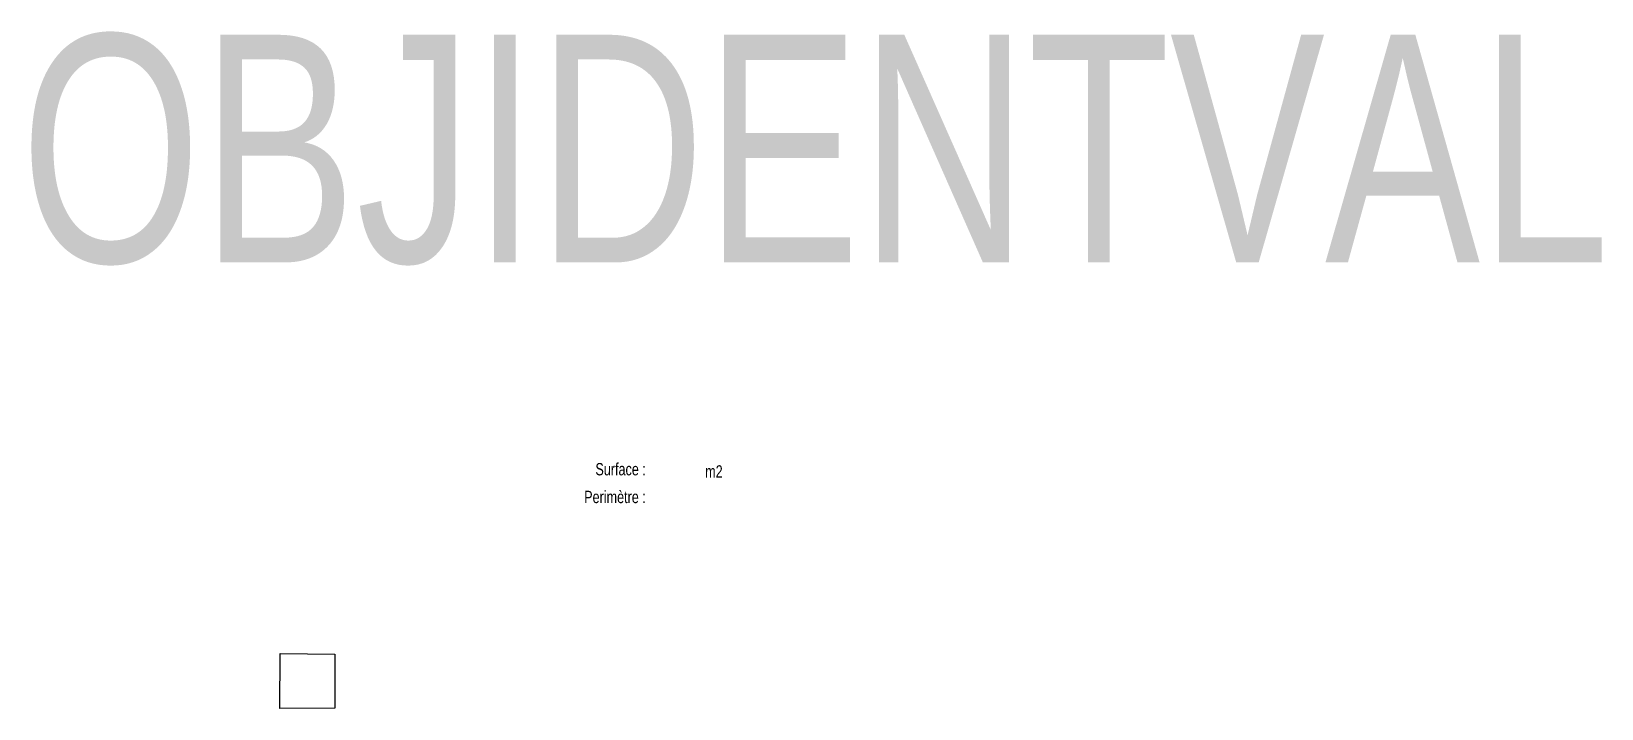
# Model space of a CAD drawing. Header units: inches. Extents: x -21 to 263, y 25 to 148.
import ezdxf
from ezdxf.enums import TextEntityAlignment as Align

# ---------------------------------------------------------------- set-up
doc = ezdxf.new("R2010")
doc.units = ezdxf.units.IN
doc.header["$MEASUREMENT"] = 0
doc.layers.add('Localisation', color=5, linetype='Continuous')
doc.styles.add('Room_label', font='arial.ttf')
doc.styles.get("Standard").update_dxf_attribs({"font": 'arial.ttf'})

# ---------------------------------------------------------------- blocks, each defined once
blk = doc.blocks.new('loc')
for s, height, p in [('Surface :', 0.00542, (0.17577, 0.09023)), (' m2', 0.00542, (0.23961, 0.08924)), (' m', 0.00542, (0.23961, 0.08924)), ('Perimètre :', 0.0054203, (0.16902, 0.07803))]:
    blk.add_text(s, height=height).set_placement(p)
at = {"style": 'Room_label'}
blk.add_attdef('OBJIDENTVAL', (0.20444, 0.09976), '', height=0.0000824, dxfattribs=at)
for tag, p in [('$AREA', (0.23961, 0.08924)), ('$PERIMETER', (0.25981, 0.07739))]:
    blk.add_attdef(tag, text='', height=0.00542, dxfattribs=at).set_placement(p, align=Align.RIGHT)

msp = doc.modelspace()

# ---------------------------------------------------------------- linework, layer by layer
at = {"layer": 'Localisation'}
msp.add_lwpolyline([(23.79, 24.92), (23.85, 34.92), (33.75, 34.82), (33.77, 25), (23.79, 24.92)], dxfattribs=at)

# ---------------------------------------------------------------- block references
ref = msp.add_blockref('loc', (27.95, 29.97), dxfattribs=dict(at, xscale=301.7744765614976, yscale=412.8571169774457, zscale=301.7744765614976))
ref.add_attrib('OBJIDENTVAL', 'OBJIDENTVAL', (-23.27, 105.85), dxfattribs={"layer": '0', "height": 41.2857, "width": 0.730942})

doc.saveas('drawing.dxf')
